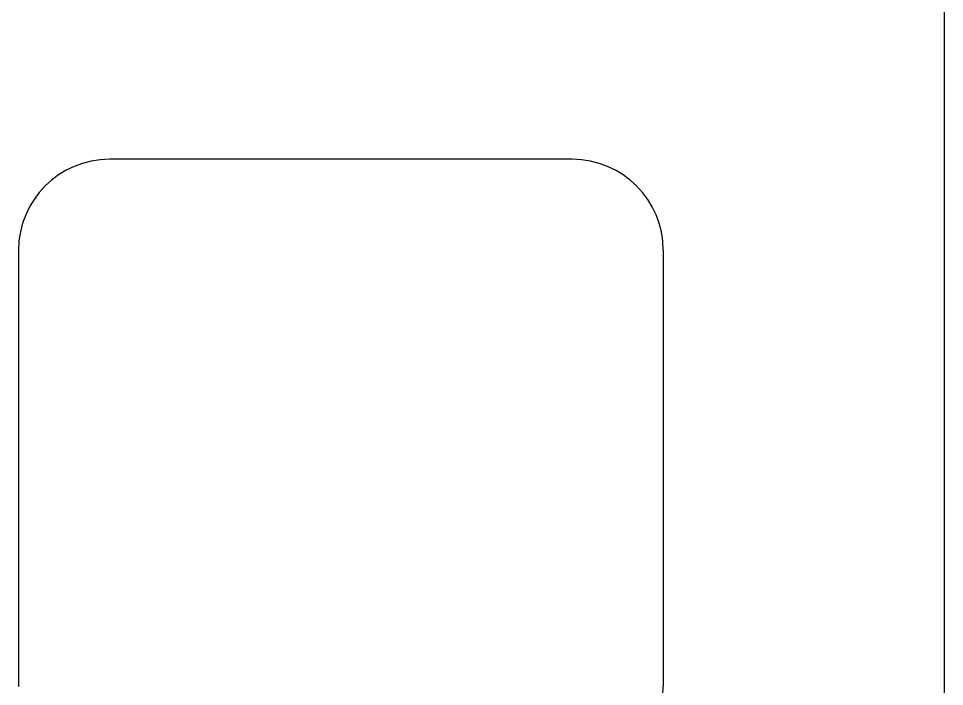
# Model space of a CAD drawing. Header units: millimetres. Extents: x -9 to 276, y -90 to 14.
# Drawn here: x 254.59 to 275.7, y -81.18 to -65.94 of the extents above; entities that cross this region are included whole.
import ezdxf

# ---------------------------------------------------------------- set-up
doc = ezdxf.new("R2010")
doc.units = ezdxf.units.MM
doc.layers.add('BLACK', color=7, linetype='CONTINUOUS')

msp = doc.modelspace()

# ---------------------------------------------------------------- linework, layer by layer
at = {"layer": 'BLACK', "linetype": 'Continuous'}
for p, q in [((275.701453, -83.45), (275.701452, -30.138199)), ((267.21395, -69.15205), (256.663949, -69.15205)), ((254.58895, -71.22705), (254.58895, -81.177051)), ((269.28895, -71.22705), (269.28895, -81.17705))]:
    msp.add_line(p, q, dxfattribs=at)
at = {"layer": 'BLACK'}
for centre, radius, start, end in [((256.663954, -71.227054), 2.075004, 90.0001381, 179.9998896), ((267.21395, -71.22705), 2.075, 0, 90), ((267.21395, -81.17705), 2.075, 270, 0)]:
    msp.add_arc(centre, radius, start, end, dxfattribs=at)

doc.saveas('drawing.dxf')
